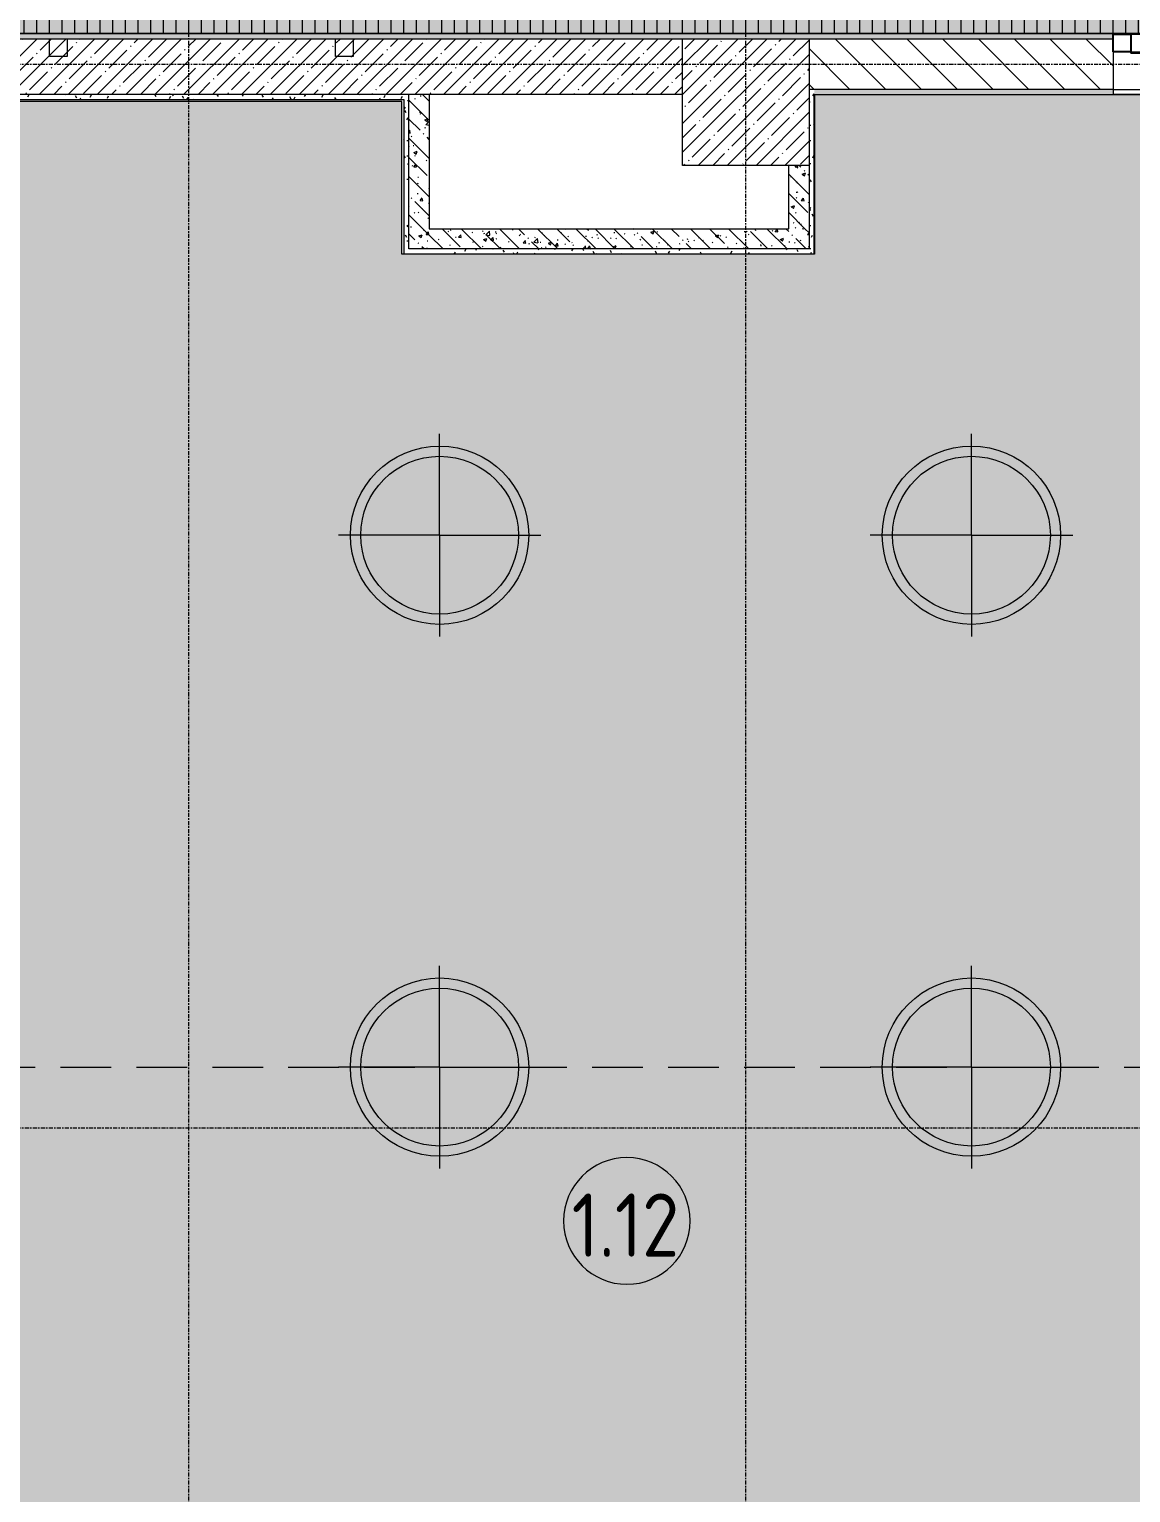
# Model space of a CAD drawing. Header units: millimetres. Extents: x 35928 to 232966, y -8553 to 29000.
# Drawn here: x 53831 to 58180, y 2160 to 7937 of the extents above; entities that cross this region are included whole.
import ezdxf

# ---------------------------------------------------------------- set-up
doc = ezdxf.new("R2010")
doc.units = ezdxf.units.MM
doc.linetypes.add('ADSK_Штрих_ш2 п1', pattern=[300, 200, -100])
doc.linetypes.add('Осевая', pattern=[31.75, 6.35, -4.7625, 15.875, -4.7625])
for name, color, linetype, lineweight in [('A-ANNO-DIMS', 7, 'Continuous', 9), ('A-ANNO-DIMS-100', 7, 'Continuous', 9), ('A-ANNO-NOTE', 7, 'Continuous', 9), ('A-AREA-IDEN', 7, 'Continuous', 9), ('A-CLNG-PATT', 7, 'Continuous', 9), ('A-DETL-2', 7, 'ADSK_Штрих_ш2 п1', 9), ('A-GLAZ', 7, 'Continuous', 9), ('A-GLAZ-1', 7, 'Continuous', 13), ('A-GLAZ-CURT', 7, 'Continuous', 9), ('A-GLAZ-CWMG', 7, 'Continuous', 9), ('A-GLAZ-CWMG-1', 7, 'Continuous', 25), ('A-WALL', 7, 'Continuous', 9), ('I-WALL', 7, 'Continuous', 9), ('S-COLS', 7, 'Continuous', 9), ('Оси-2', 7, 'Осевая', 9)]:
    doc.layers.add(name, color=color, linetype=linetype, lineweight=lineweight)
for name, color, linetype, lineweight, true_color in [('A-CLNG-1', 7, 'Continuous', 9, 0xeaeaea), ('A-WALL-1', 7, 'Continuous', 9, 0x3c3c3c), ('A-WALL-FNSH-1', 7, 'Continuous', 9, 0x3c3c3c), ('I-WALL-1', 7, 'Continuous', 9, 0x535353), ('S-COLS-1', 9, 'Continuous', 9, 0x808080), ('S-COLS-2', 7, 'Continuous', 9, 0x3c3c3c)]:
    doc.layers.add(name, color=color, linetype=linetype, lineweight=lineweight, true_color=true_color)
doc.layers.add('A-CLNG-PATT-1', color=7, linetype='Continuous', lineweight=9, transparency=1)
doc.styles.add('GOST Common', font='GOST_Common.ttf', dxfattribs={"width": 0.9, "height": 250})
doc.styles.add('ISOCPEUR', font='isocpeur.ttf', dxfattribs={"width": 0.9, "height": 250})
doc.dimstyles.new('ISO-2_5_0_9К_БОЛЬШОЙ', dxfattribs={"dimscale": 304.8, "dimtxt": 248.995294, "dimasz": 0.492126, "dimexe": 0.393701, "dimexo": 0.984252, "dimgap": 0, "dimtad": 1, "dimdec": 0, "dimrnd": 10, "dimzin": 0, "dimdsep": 46, "dimtxsty": 'ISOCPEUR', "dimblk1": 'OBLIQUE', "dimblk2": 'OBLIQUE', "dimsah": 1, "dimcen": 0.09, "dimdle": 0.393701, "dimazin": 0, "dimtfac": 1, "dimtdec": 4, "dimtix": 1, "dimtmove": 0, "dimatfit": 3, "dimfxl": 1, "dimtvp": 1, "dimtolj": 1, "dimtzin": 0, "dimarcsym": 2})
pattern_1 = [(135, (0, 0), (-75.43415, -75.43415), [106.68, -17.78, 3.556, -17.78]), (135, (0, 75.39), (-75.43415, -75.43415), []), (50, (0, 0), (127.52922, -11.15758), [13.335, -146.685]), (355, (0, 0), (-24.66966, 133.74002), [10.668, -117.348]), (100.451, (10.63, -0.93), (102.85973, 122.58178), [11.333, -124.663]), (46.184, (0, 35.56), (189.75516, -29.43036), [20.002, -220.027]), (96.636, (15.81, 33.1), (166.1822, 173.1996), [17, -186.995]), (351.184, (0, 35.56), (166.1839, 173.1976), [16.002, -176.022]), (21, (17.78, 26.67), (106.13027, -71.58603), [13.335, -146.685]), (326, (17.78, 26.67), (43.26188, 128.93175), [10.668, -117.348]), (71.451, (26.62, 20.7), (149.39198, 57.34505), [11.333, -124.663]), (37.5, (0, 0), (2.162228, 59.188357), [3.353, -112.573, 3.353, -115.773, -117.792]), (37.5, (0, 0), (2.162228, 59.188357), [-235.052, 3.353, -114.44]), (7.5, (0, 0), (46.77386, 70.12615), [3.353, -64.567, 3.353, -109.906, -44.894]), (7.5, (0, 0), (46.77386, 70.12615), [-181.178, 3.353, -41.542]), (327.5, (-39.65, 0), (94.91367, -4.010093), [3.353, -41.097, 3.353, -135.331, -184.023]), (327.5, (-39.65, 0), (94.91367, -4.010093), [-183.134, 3.353, -180.67]), (317.5, (-57.43, 0), (103.69057, 17.79882), [3.353, -54.432, 3.353, -88.748, -130.683]), (317.5, (-57.43, 0), (103.69057, 17.79882), [-149.885, 3.353, -127.33])]
pattern_2 = [(0, (0, 0), (121.92, 30.48), [10.058, -81.382, 10.058, -81.382, -487.68]), (0, (0, 0), (121.92, 30.48), [-182.88, 10.058, -172.822, 10.058, -81.382, -213.36]), (0, (0, 0), (121.92, 30.48), [-457.2, 10.058, -50.902, 10.058, -142.342]), (120, (45.72, 15.24), (-87.356454, 90.345817), [10.058, -81.382, 10.058, -81.382, -487.68]), (120, (45.72, 15.24), (-87.356454, 90.345817), [-182.88, 10.058, -172.822, 10.058, -81.382, -213.36]), (120, (45.72, 15.24), (-87.356454, 90.345817), [-457.2, 10.058, -50.902, 10.058, -142.342]), (240, (60.96, 76.2), (-34.563546, -120.825817), [10.058, -81.382, 10.058, -81.382, -487.68]), (240, (60.96, 76.2), (-34.563546, -120.825817), [-182.88, 10.058, -172.822, 10.058, -81.382, -213.36]), (240, (60.96, 76.2), (-34.563546, -120.825817), [-457.2, 10.058, -50.902, 10.058, -142.342])]

# ---------------------------------------------------------------- blocks, each defined once
blk = doc.blocks.new('BSC_Колонна _Прямоугольная - 500х500-V17-Сводный план потолков 1 этажа в осях 12-23')
at = {"layer": 'S-COLS-1'}
h = blk.add_hatch(dxfattribs=at)
h.set_pattern_fill('FP_28', color=256, style=0, pattern_type=2)
h.set_pattern_definition([(45, (-56660, -7650), (-57.02463, 57.02463), []), (45, (-56602.975, -7650), (-57.02463, 57.02463), [100.806, -20.161, 3.353, -16.808])])
h.paths.add_polyline_path([(-250, -250), (250, -250), (250, 250), (-250, 250)])
at = {"layer": 'S-COLS-2'}
for p, q in [((-250, 250), (250, 250)), ((-250, -250), (-250, 250)), ((250, 250), (250, -250)), ((250, -250), (-250, -250))]:
    blk.add_line(p, q, dxfattribs=at)
blk = doc.blocks.new('Системная панель - Стекло - 40мм-31720940-Сводный план потолков 1 этажа в осях 12-23')
at = {"layer": 'A-GLAZ-CURT'}
for p, q in [((-647.5, -40), (-647.5, -35)), ((-647.5, -40), (647.5, -40)), ((647.5, -35), (647.5, -40))]:
    blk.add_line(p, q, dxfattribs=at)
blk = doc.blocks.new('Прямоугольный импост - 50 x 70 мм-31701779-Сводный план потолков 1 этажа в осях 12-23')
at = {"layer": 'A-GLAZ-CWMG-1'}
for p, q in [((-70, 35), (0, 35)), ((-70, -35), (-70, 35)), ((0, 35), (0, -35)), ((0, -35), (-70, -35))]:
    blk.add_line(p, q, dxfattribs=at)
blk = doc.blocks.new('Прямоугольный импост - 50 x 70 мм-31693698-Сводный план потолков 1 этажа в осях 12-23')
at = {"layer": 'A-GLAZ-CWMG'}
for p, q in [((39410, 7918), (40705, 7918)), ((39410, 7848), (40705, 7848))]:
    blk.add_line(p, q, dxfattribs=at)
blk = doc.blocks.new('120_Окно_СКБ_1Ст - 120_Окно_СКБ_1Ст 400х1200 EI30-24228621-Сводный план потолков 1 этажа в осях 12-23')
at = {"layer": 'A-GLAZ-1'}
for p, q in [((-600, 40), (-600, 110)), ((-600, 110), (-530, 110)), ((-530, 110), (-530, 40)), ((530, 40), (530, 110)), ((530, 110), (600, 110)), ((600, 110), (600, 40)), ((-530, 40), (-600, 40)), ((600, 40), (530, 40))]:
    blk.add_line(p, q, dxfattribs=at)
blk = doc.blocks.new('DIMBLOCK33-Сводный план потолков 1 этажа в осях 12-23')
at = {"layer": 'A-ANNO-DIMS-100', "lineweight": 20}
for p, q in [((58633.9, 9400), (58558.9, 9475)), ((58633.9, 9400), (58708.9, 9325)), ((58633.9, 7920), (58558.9, 7995)), ((58633.9, 7920), (58708.9, 7845))]:
    blk.add_line(p, q, dxfattribs=at)
at = {"layer": 'A-ANNO-DIMS-100'}
for p, q in [((57910, 9400), (58753.9, 9400)), ((58633.9, 9400), (57910, 9400)), ((58633.9, 7800), (58633.9, 9400)), ((58827.8, 7920), (58513.9, 7920)), ((58633.9, 7920), (58827.8, 7920))]:
    blk.add_line(p, q, dxfattribs=at)
at = {"layer": 'A-ANNO-DIMS-100', "color": 0, "insert": (58307.3, 8444.5), "char_height": 250, "width": 517.144, "attachment_point": 1, "rotation": 90, "line_spacing_factor": 1.149209, "style": 'ISOCPEUR'}
blk.add_mtext('1/2', dxfattribs=at)
blk = doc.blocks.new('_Oblique')
at = {"color": 0, "linetype": 'ByBlock', "lineweight": -2}
blk.add_line((-0.5, -0.5), (0.5, 0.5), dxfattribs=at)
blk = doc.blocks.new('DIMBLOCK35-Сводный план потолков 1 этажа в осях 12-23')
at = {"layer": 'A-ANNO-DIMS-100'}
for p, q in [((57610, 9100), (57610, 8217.1)), ((57610, 8337.1), (57610, 9100)), ((56910, 8200), (56910, 8457.1)), ((56790, 8337.1), (57730, 8337.1)), ((56910, 8337.1), (56910, 8200))]:
    blk.add_line(p, q, dxfattribs=at)
at = {"layer": 'A-ANNO-DIMS-100', "lineweight": 20}
for p, q in [((56910, 8337.1), (56985, 8412.1)), ((57610, 8337.1), (57685, 8412.1)), ((56910, 8337.1), (56835, 8262.1)), ((57610, 8337.1), (57535, 8262.1))]:
    blk.add_line(p, q, dxfattribs=at)
at = {"layer": 'A-ANNO-DIMS-100', "color": 0, "insert": (57023, 8663.7), "char_height": 250, "width": 568.858, "attachment_point": 1, "line_spacing_factor": 1.149209, "style": 'ISOCPEUR'}
blk.add_mtext('700', dxfattribs=at)
blk = doc.blocks.new('Марка_Помещения - Номер-25198446-Сводный план потолков 1 этажа в осях 12-23')
at = {"layer": 'A-AREA-IDEN'}
for start, end in [(360, 180), (180, 360)]:
    blk.add_arc((0, 0), 2.5, start, end, dxfattribs=at)

msp = doc.modelspace()

# ---------------------------------------------------------------- hatches: boundary and pattern name
at = {"layer": 'A-CLNG-PATT'}
h = msp.add_hatch(dxfattribs=at)
h.set_pattern_fill('FP_68', color=256, style=0, pattern_type=2)
h.set_pattern_definition([(90, (54560, 11273.553), (50, -3e-15), [])])
h.paths.add_polyline_path([(75365.9, 7921), (75459, 7921), (75459, 10879), (61939, 10879), (61939, 11349), (61381, 11349), (61381, 10879), (51689, 10879), (51689, 11679), (45931, 11679), (45931, 10879), (42401, 10879), (42401, 10209), (38761, 10209), (38761, 7921), (68010, 7921), (68010, 7941), (68110, 7941), (68110, 7921), (68760, 7921), (68760, 7941), (68860, 7941), (68860, 7921), (74639.6, 7921)])
h.paths.add_polyline_path([(57610, 9400), (57615.8, 9447.9), (57632.9, 9492.9), (57660.3, 9532.6), (57696.4, 9564.6), (57739.1, 9587), (57785.9, 9598.5), (57834.1, 9598.5), (57880.9, 9587), (57923.6, 9564.6), (57959.7, 9532.6), (57987.1, 9492.9), (58004.2, 9447.9), (58010, 9400), (58004.2, 9352.1), (57987.1, 9307.1), (57959.7, 9267.4), (57923.6, 9235.4), (57880.9, 9213), (57834.1, 9201.5), (57785.9, 9201.5), (57739.1, 9213), (57696.4, 9235.4), (57660.3, 9267.4), (57632.9, 9307.1), (57615.8, 9352.1), (57613.6, 9370.1)])
h.paths.add_polyline_path([(57434.1, 9201.5), (57385.9, 9201.5), (57339.1, 9213), (57296.4, 9235.4), (57260.3, 9267.4), (57232.9, 9307.1), (57215.8, 9352.1), (57210, 9400), (57215.8, 9447.9), (57232.9, 9492.9), (57260.3, 9532.6), (57296.4, 9564.6), (57339.1, 9587), (57385.9, 9598.5), (57434.1, 9598.5), (57480.9, 9587), (57523.6, 9564.6), (57559.7, 9532.6), (57587.1, 9492.9), (57604.2, 9447.9), (57610, 9400), (57604.2, 9352.1), (57587.1, 9307.1), (57559.7, 9267.4), (57523.6, 9235.4), (57480.9, 9213)])
at = {"layer": 'A-CLNG-PATT-1'}
h = msp.add_hatch(color=256, dxfattribs=at)
h.paths.add_polyline_path([(75365.9, 7921), (75459, 7921), (75459, 10879), (61939, 10879), (61939, 11349), (61381, 11349), (61381, 10879), (51689, 10879), (51689, 11679), (45931, 11679), (45931, 10879), (42401, 10879), (42401, 10209), (38761, 10209), (38761, 7921), (68010, 7921), (68010, 7941), (68110, 7941), (68110, 7921), (68760, 7921), (68760, 7941), (68860, 7941), (68860, 7921), (74639.6, 7921)])
h.paths.add_polyline_path([(57610, 9400), (57615.8, 9447.9), (57632.9, 9492.9), (57660.3, 9532.6), (57696.4, 9564.6), (57739.1, 9587), (57785.9, 9598.5), (57834.1, 9598.5), (57880.9, 9587), (57923.6, 9564.6), (57959.7, 9532.6), (57987.1, 9492.9), (58004.2, 9447.9), (58010, 9400), (58004.2, 9352.1), (57987.1, 9307.1), (57959.7, 9267.4), (57923.6, 9235.4), (57880.9, 9213), (57834.1, 9201.5), (57785.9, 9201.5), (57739.1, 9213), (57696.4, 9235.4), (57660.3, 9267.4), (57632.9, 9307.1), (57615.8, 9352.1), (57613.6, 9370.1)])
h.paths.add_polyline_path([(57434.1, 9201.5), (57385.9, 9201.5), (57339.1, 9213), (57296.4, 9235.4), (57260.3, 9267.4), (57232.9, 9307.1), (57215.8, 9352.1), (57210, 9400), (57215.8, 9447.9), (57232.9, 9492.9), (57260.3, 9532.6), (57296.4, 9564.6), (57339.1, 9587), (57385.9, 9598.5), (57434.1, 9598.5), (57480.9, 9587), (57523.6, 9564.6), (57559.7, 9532.6), (57587.1, 9492.9), (57604.2, 9447.9), (57610, 9400), (57604.2, 9352.1), (57587.1, 9307.1), (57559.7, 9267.4), (57523.6, 9235.4), (57480.9, 9213)])
msp.add_hatch(color=256, dxfattribs=at).paths.add_polyline_path([(61630, 140), (65390, 141), (65389, 7660), (63411, 7659), (63411, 7652), (62218, 7652), (62218, 7050), (60890, 7050), (60889, 7680), (56930, 7679), (56930, 7050), (55302, 7050), (55302, 7652), (53718, 7652), (53718, 7050), (51890, 7050), (51889, 7680), (47930, 7679), (47930, 7380), (47650, 7379), (47651, 825), (47910, 825), (47910, 820), (47930, 820), (47931, 140), (51851.5, 140), (51851.5, 500), (52780, 500), (52781, 140), (56390, 141), (56390, 500), (57180, 500), (57181, 140), (60890, 141), (60890, 500), (61630, 500), (61630, 141)])
h = msp.add_hatch(color=256, dxfattribs=at)
h.paths.add_polyline_path([(64471.9, 141), (65389, 141), (65389, 7659), (63411, 7659), (63411, 7652), (62218, 7652), (62218, 7050), (60889, 7049), (60889, 7679), (56931, 7679), (56931, 7049), (55302, 7050), (55302, 7652), (53718, 7652), (53718, 7050), (51889, 7049), (51889, 7679), (47931, 7679), (47931, 7379), (47651, 7379), (47651, 825), (47910, 825), (47910, 821), (47931, 821), (47931, 141), (51850.5, 141), (51850.5, 501), (52781, 501), (52781, 141), (56389, 141), (56389, 501), (57181, 501), (57181, 141), (60889, 141), (60889, 501), (61631, 501), (61631, 141), (63019.4, 141)])
h.paths.add_polyline_path([(58661.8, 7050), (58200, 7050), (58200, 7070), (58250, 7070), (58250, 7150), (59950, 7150), (59950, 7070), (60000, 7070), (60000, 7050)])
at = {"layer": 'I-WALL'}
h = msp.add_hatch(dxfattribs=at)
h.set_pattern_fill('FP_58', color=256, style=0, pattern_type=2)
h.set_pattern_definition(pattern_2)
h.paths.add_polyline_path([(75460, 7900), (75459, 7920), (73730, 7920), (73730, 7900), (75365.9, 7900)])
h.paths.add_polyline_path([(72280, 7900), (72280, 7920), (71660, 7920), (71660, 7900), (71734.6, 7900)])
h.paths.add_polyline_path([(70710, 7900), (70710, 7920), (69360, 7920), (69360, 7900), (70282, 7900)])
h.paths.add_polyline_path([(68260, 7900), (68260, 7920), (66860, 7920), (66860, 7900), (67377, 7900)])
h.paths.add_polyline_path([(65910, 7900), (65910, 7920), (60610, 7920), (60610, 7900), (65410, 7900)])
h.paths.add_polyline_path([(58110, 7900), (58110, 7920), (50710, 7920), (50710, 7900), (57209.3, 7900)])
h.paths.add_polyline_path([(48210, 7900), (48210, 7920), (41840, 7920), (41840, 7900), (47910, 7900)])
h.paths.add_polyline_path([(39052.7, 7900), (39340, 7900), (39340, 7920), (38760, 7920), (38760, 7900), (39040, 7900)])
h = msp.add_hatch(dxfattribs=at)
h.set_pattern_fill('FP_1', color=256, style=0, pattern_type=2)
h.set_pattern_definition([(45, (0, 0), (-57.02463, 57.02463), []), (45, (57.025, 0), (-57.02463, 57.02463), [100.806, -20.161, 3.353, -16.808])])
h.paths.add_polyline_path([(56410, 7680), (56410, 7900), (52410, 7900), (52410, 7680), (55756.8, 7680)])
h = msp.add_hatch(dxfattribs=at)
h.set_pattern_fill('FP_20', color=256, style=0, pattern_type=2)
h.set_pattern_definition([(135, (0, 0), (-70.71068, -70.71068), [])])
h.paths.add_polyline_path([(60910, 7700), (60910, 7900), (60610, 7900), (60610, 7700)])
h.paths.add_polyline_path([(58110, 7700), (58110, 7900), (56910, 7900), (56910, 7700), (57209.3, 7700)])
h = msp.add_hatch(dxfattribs=at)
h.set_pattern_fill('FP_58', color=256, style=0, pattern_type=2)
h.set_pattern_definition(pattern_2)
h.paths.add_polyline_path([(56930, 7070), (56930, 7700), (56910, 7700), (56910, 7070)])
h = msp.add_hatch(dxfattribs=at)
h.set_pattern_fill('FP_58', color=256, style=0, pattern_type=2)
h.set_pattern_definition(pattern_2)
h.paths.add_polyline_path([(60910, 7680), (60910, 7700), (60610, 7700), (60610, 7680), (60890, 7680)])
h.paths.add_polyline_path([(58110, 7680), (58110, 7700), (56930, 7700), (56931, 7680), (57209.3, 7680)])
h = msp.add_hatch(dxfattribs=at)
h.set_pattern_fill('FP_58', color=256, style=0, pattern_type=2)
h.set_pattern_definition(pattern_2)
h.paths.add_polyline_path([(55330, 7660), (55330, 7680), (53710, 7680), (53710, 7660), (55310, 7660)])
h = msp.add_hatch(dxfattribs=at)
h.set_pattern_fill('FP_58', color=256, style=0, pattern_type=2)
h.set_pattern_definition(pattern_2)
h.paths.add_polyline_path([(55310, 7050), (55330, 7050), (55330, 7660), (55310, 7660), (55310, 7652)])
h = msp.add_hatch(dxfattribs=at)
h.set_pattern_fill('FP_22', color=256, style=0, pattern_type=2)
h.set_pattern_definition(pattern_1)
h.paths.add_polyline_path([(55330, 7070), (55410, 7070), (55410, 7680), (55330, 7680)])
h = msp.add_hatch(dxfattribs=at)
h.set_pattern_fill('FP_22', color=256, style=0, pattern_type=2)
h.set_pattern_definition(pattern_1)
h.paths.add_polyline_path([(56910, 7150), (56910, 7400), (56830, 7400), (56830, 7150)])
h = msp.add_hatch(dxfattribs=at)
h.set_pattern_fill('FP_22', color=256, style=0, pattern_type=2)
h.set_pattern_definition(pattern_1)
h.paths.add_polyline_path([(56910, 7070), (56910, 7150), (55410, 7150), (55410, 7070), (55756.8, 7070)])
h = msp.add_hatch(dxfattribs=at)
h.set_pattern_fill('FP_58', color=256, style=0, pattern_type=2)
h.set_pattern_definition(pattern_2)
h.paths.add_polyline_path([(56930, 7050), (56930, 7070), (55330, 7070), (55330, 7050), (55756.8, 7050)])

# ---------------------------------------------------------------- linework, layer by layer
at = {"layer": 'A-ANNO-NOTE'}
for p, q in [((55451, 5940), (55451, 6340)), ((57551, 5940), (57551, 6340)), ((55451, 5940), (55051, 5940)), ((55451, 5940), (55451, 5540)), ((55451, 5940), (55851, 5940)), ((57551, 5940), (57151, 5940)), ((57551, 5940), (57551, 5540)), ((57551, 5940), (57951, 5940)), ((55451, 3840), (55451, 4240)), ((57551, 3840), (57551, 4240)), ((55451, 3840), (55051, 3840)), ((55451, 3840), (55451, 3440)), ((55451, 3840), (55851, 3840)), ((57551, 3840), (57151, 3840)), ((57551, 3840), (57551, 3440)), ((57551, 3840), (57951, 3840))]:
    msp.add_line(p, q, dxfattribs=at)
for centre, radius in [((55451, 5940), 352), ((55451, 5940), 311.5), ((57551, 5940), 352), ((57551, 5940), 311.5), ((55451, 3840), 352), ((57551, 3840), 352), ((55451, 3840), 311.5), ((57551, 3840), 311.5)]:
    msp.add_circle(centre, radius, dxfattribs=at)
at = {"layer": 'A-CLNG-1'}
for p, q in [((38761, 7921), (65280, 7921)), ((60889, 7679), (56931, 7679)), ((56931, 7679), (56931, 7049)), ((60114.4, 7680), (58110, 7680)), ((56931, 7049), (55309, 7049)), ((56930, 7050), (55310, 7050))]:
    msp.add_line(p, q, dxfattribs=at)
at = {"layer": 'A-DETL-2'}
msp.add_line((50953.5, 3840), (62453.5, 3840), dxfattribs=at)
at = {"layer": 'A-WALL'}
for p, q in [((53710, 7660), (55310, 7660)), ((55310, 7660), (55310, 7050)), ((56930, 7070), (56930, 7680))]:
    msp.add_line(p, q, dxfattribs=at)
at = {"layer": 'A-WALL-1'}
for p, q in [((58110, 7920), (58110, 7680)), ((52410, 7900), (56410, 7900)), ((56910, 7900), (58110, 7900)), ((58110, 7700), (56910, 7700)), ((56410, 7680), (52410, 7680)), ((55330, 7070), (55330, 7680)), ((55410, 7680), (55410, 7150)), ((56931, 7680), (56930, 7680)), ((56830, 7150), (56830, 7400)), ((56910, 7400), (56910, 7070)), ((55410, 7150), (56830, 7150)), ((55310, 7050), (55302, 7050)), ((56910, 7070), (55330, 7070))]:
    msp.add_line(p, q, dxfattribs=at)
at = {"layer": 'A-WALL-FNSH-1'}
for p, q in [((65910, 7920), (39340, 7920)), ((55302, 7652), (53718, 7652)), ((55302, 7049), (55302, 7652)), ((56931, 7680), (58110, 7680)), ((56931, 7680), (56931, 7679)), ((58110, 7680), (58110, 7679)), ((55309, 7049), (55302, 7049)), ((56930, 7050), (56930, 7070))]:
    msp.add_line(p, q, dxfattribs=at)
at = {"layer": 'I-WALL-1'}
for p, q in [((53910, 7920), (53910, 7921)), ((55110, 7921), (55110, 7920)), ((58110, 7700), (60610, 7700))]:
    msp.add_line(p, q, dxfattribs=at)
at = {"layer": 'Оси-2'}
for p, q in [((54460, 593.7), (54460, 24898.1)), ((56660, 593.7), (56660, 24898.1)), ((39228, 7800), (82300, 7800)), ((39228, 3600), (82300, 3600))]:
    msp.add_line(p, q, dxfattribs=at)

# ---------------------------------------------------------------- block references
at = {"layer": 'A-AREA-IDEN', "xscale": 99.99999999999993, "yscale": 99.99999999999993, "zscale": 99.99999999999993}
msp.add_blockref('Марка_Помещения - Номер-25198446-Сводный план потолков 1 этажа в осях 12-23', (56190.3, 3232.8), dxfattribs=at)
at = {"layer": 'A-GLAZ'}
msp.add_blockref('120_Окно_СКБ_1Ст - 120_Окно_СКБ_1Ст 400х1200 EI30-24228621-Сводный план потолков 1 этажа в осях 12-23', (54510, 7790), dxfattribs=at)
at = {"layer": 'A-GLAZ-CURT'}
msp.add_blockref('Системная панель - Стекло - 40мм-31720940-Сводный план потолков 1 этажа в осях 12-23', (58827.5, 7883), dxfattribs=at)
at = {"layer": 'A-GLAZ-CWMG', "rotation": 180}
msp.add_blockref('Прямоугольный импост - 50 x 70 мм-31701779-Сводный план потолков 1 этажа в осях 12-23', (58110, 7883), dxfattribs=at)
at = {"layer": 'A-GLAZ-CWMG'}
msp.add_blockref('Прямоугольный импост - 50 x 70 мм-31693698-Сводный план потолков 1 этажа в осях 12-23', (18770, 0), dxfattribs=at)
at = {"layer": 'S-COLS'}
msp.add_blockref('BSC_Колонна _Прямоугольная - 500х500-V17-Сводный план потолков 1 этажа в осях 12-23', (56660, 7650), dxfattribs=at)

# ---------------------------------------------------------------- texts
at = {"layer": 'A-AREA-IDEN', "insert": (55972.3, 3341.4), "char_height": 250, "width": 548.354, "attachment_point": 1, "style": 'GOST Common'}
msp.add_mtext('1.12', dxfattribs=at)

# ---------------------------------------------------------------- dimensions: what is measured, and where the dimension line sits
at = {"layer": 'A-ANNO-DIMS'}
dim = msp.add_linear_dim(base=(58633.9, 9400), p1=(58527.8, 7920), p2=(57610, 9400), angle=90, text='1/2', dimstyle='ISO-2_5_0_9К_БОЛЬШОЙ', override={"dimpost": '<>', "dimfxl": 1741.480531}, dxfattribs=at)
dim.commit()
dim.dimension.update_dxf_attribs({"geometry": 'DIMBLOCK33-Сводный план потолков 1 этажа в осях 12-23', "text_midpoint": (58508.9, 8660)})
dim = msp.add_linear_dim(base=(57610, 8337.1), p1=(56910, 7900), p2=(57610, 9400), dimstyle='ISO-2_5_0_9К_БОЛЬШОЙ', override={"dimpost": '<>', "dimfxl": 1655.294536}, dxfattribs=at)
dim.commit()
dim.dimension.update_dxf_attribs({"geometry": 'DIMBLOCK35-Сводный план потолков 1 этажа в осях 12-23', "text_midpoint": (57260, 8462.1)})

doc.saveas('drawing.dxf')
